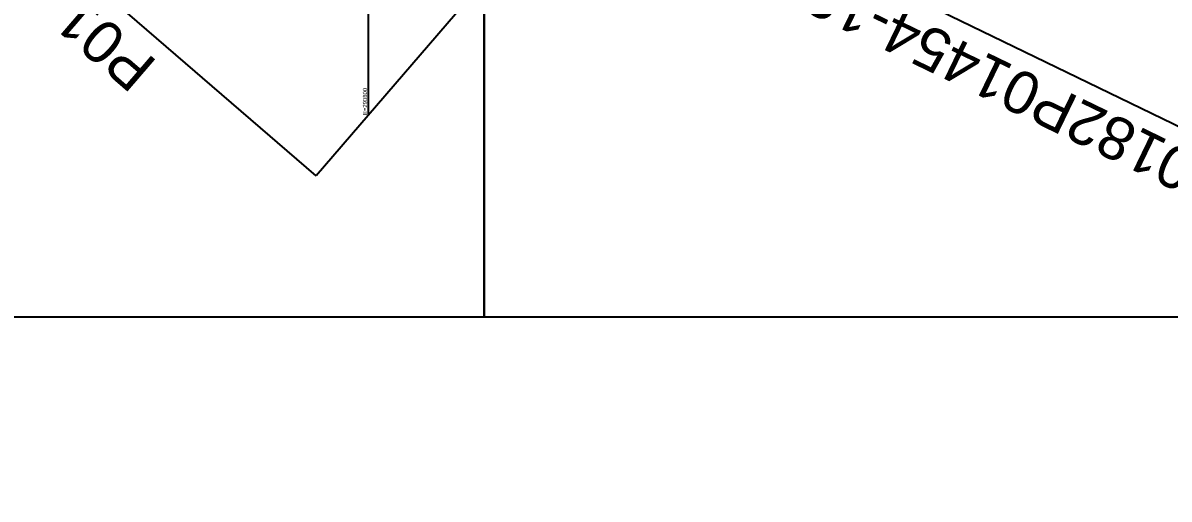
# Model space of a CAD drawing. Header units: metres. Extents: x 286076 to 340267, y 7379330 to 7467005.
# Drawn here: x 290556 to 291366, y 7462824 to 7463161 of the extents above; entities that cross this region are included whole.
import ezdxf
from ezdxf.enums import TextEntityAlignment as Align

# ---------------------------------------------------------------- set-up
doc = ezdxf.new("R2010")
doc.units = ezdxf.units.M
doc.header["$LTSCALE"] = 10
for name, color, linetype in [('A-IMAGENS', 255, 'Continuous'), ('F-MALHA', 8, 'Continuous'), ('f-malha-txt', 8, 'Continuous')]:
    doc.layers.add(name, color=color, linetype=linetype)
doc.layers.add('A-VIEWPORTS', color=2, linetype='Continuous', plot=False)
doc.styles.add('Arial', font='arial.ttf')
doc.styles.add('R60', font='arial.ttf', dxfattribs={"height": 1.5})
picture_1 = doc.add_image_def('image13.jpg', size_in_pixel=(5000, 5000))
picture_2 = doc.add_image_def('image15.jpg', size_in_pixel=(5000, 5000))

msp = doc.modelspace()

# ---------------------------------------------------------------- linework, layer by layer
at = {"layer": 'A-VIEWPORTS', "color": 2, "linetype": 'Continuous', "lineweight": -3}
for points in [[(290763.19, 7463052.52), (289740.83, 7463933.39), (290115.5, 7464368.24), (291137.86, 7463487.37)], [(291915.76, 7462824.44), (290701.14, 7463412.52), (290951.27, 7463929.15), (292165.9, 7463341.07)]]:
    msp.add_lwpolyline(points, close=True, dxfattribs=at)
at = {"layer": 'F-MALHA'}
msp.add_line((290800, 7463095.24), (290800, 7463778.47), dxfattribs=at)

# ---------------------------------------------------------------- texts
at = {"layer": 'A-VIEWPORTS', "color": 2, "linetype": 'Continuous', "lineweight": -3, "char_height": 30, "attachment_point": 8, "style": 'Arial'}
for s, insert, rotation in [('P01454-1211-DE-3000-0182P01454-1211-DE-3000-0185', (290244.5, 7463484.24), 139.25155), ('P01454-1211-DE-3000-0182P01454-1211-DE-3000-0184', (291303.44, 7463108.13), 154.16513)]:
    msp.add_mtext(s, dxfattribs=dict(at, insert=insert, rotation=rotation))
at = {"layer": 'f-malha-txt', "style": 'R60'}
msp.add_text('E=290800', height=3, rotation=90, dxfattribs=at).set_placement((290800, 7463095.54), align=Align.BOTTOM_LEFT)

# ---------------------------------------------------------------- pictures from other files: only their frames are drawn
at = {"layer": 'A-IMAGENS', "transparency": 33554687}
image = msp.add_image(picture_2, insert=(290381.9, 7462952.84), size_in_units=(500, 500), dxfattribs=dict(at, brightness=90))
image.dxf.flags = 6
image = msp.add_image(picture_1, insert=(290881.9, 7462952.84), size_in_units=(500, 500), dxfattribs=dict(at, brightness=90))
image.dxf.flags = 6

doc.saveas('drawing.dxf')
